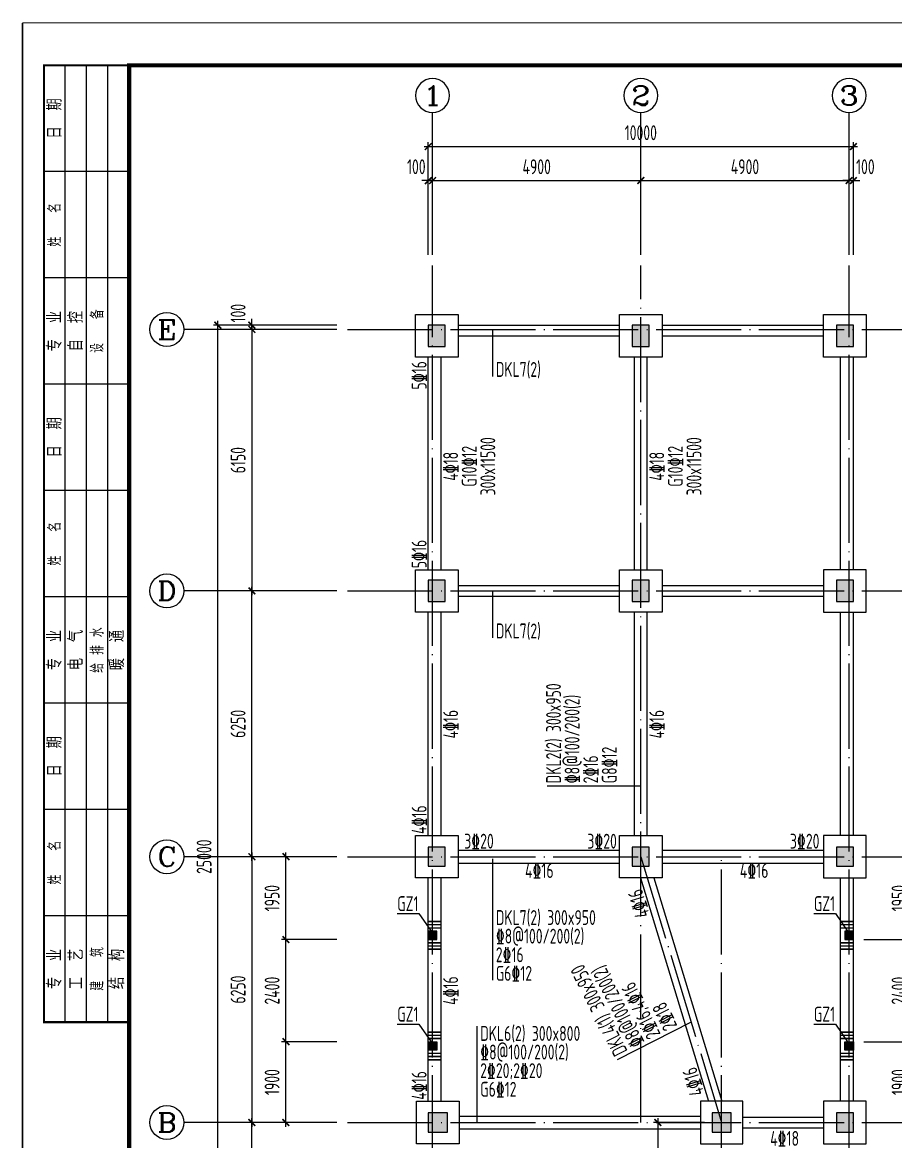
# Model space of a CAD drawing. Extents: x 287149 to 898857, y 100802 to 160212.
# Drawn here: x 581837 to 602381, y 116512 to 142832 of the extents above; entities that cross this region are included whole.
import ezdxf
from ezdxf.enums import TextEntityAlignment as Align

# ---------------------------------------------------------------- set-up
doc = ezdxf.new("R2010")
doc.units = 0
doc.header["$LTSCALE"] = 1000
doc.linetypes.add('DOTE', pattern=[2.42, 2, -0.2, 0.02, -0.2])
doc.layers.get('0').update_dxf_attribs({"linetype": 'CONTINUOUS'})
doc.layers.get('DEFPOINTS').update_dxf_attribs({"linetype": 'CONTINUOUS'})
for name, color, linetype in [('AXIS', 8, 'DOTE'), ('AXIS_DIM', 3, 'CONTINUOUS'), ('AXIS_TEXT', 3, 'CONTINUOUS'), ('COLU', 7, 'CONTINUOUS'), ('CT', 255, 'CONTINUOUS'), ('DIM', 3, 'CONTINUOUS'), ('FRAME', 3, 'CONTINUOUS'), ('S_BEAM', 4, 'CONTINUOUS'), ('S_BEAMDIMLOCAL', 7, 'CONTINUOUS'), ('S_BEAMDIMLOCALVER', 7, 'CONTINUOUS'), ('S_BEAMDIMMASS', 2, 'CONTINUOUS'), ('S_BEAMDIMMASSVER', 2, 'CONTINUOUS'), ('S_SUBBEAMHOOP', 1, 'CONTINUOUS'), ('TEXT', 7, 'CONTINUOUS'), ('填充', 8, 'CONTINUOUS'), ('柱涂实', 54, 'CONTINUOUS'), ('第三道尺寸线', 4, 'CONTINUOUS')]:
    doc.layers.add(name, color=color, linetype=linetype)
doc.styles.add('_AXIS', font='complex.shx', dxfattribs={"bigfont": 'gbcbig.shx'})
doc.styles.add('COMPLEX', font='COMPLEX')
doc.styles.add('DXFS', font='txt.shx', dxfattribs={"width": 0.7, "bigfont": 'dxfs.shx'})
doc.styles.add('TSSD_Dimension', font='tssdeng.shx', dxfattribs={"width": 0.7, "bigfont": 'hztxt.shx'})
doc.styles.add('TSSD_Rein', font='tssdeng.shx', dxfattribs={"width": 0.7, "bigfont": 'hztxt.shx'})
doc.dimstyles.new('TSSD_100_100', dxfattribs={"dimtxt": 350, "dimasz": 150, "dimexe": 100, "dimexo": 250, "dimgap": 150, "dimtad": 1, "dimdec": 0, "dimzin": 0, "dimdsep": 46, "dimtxsty": 'TSSD_Dimension', "dimblk": 'ARCHTICK', "dimcen": 0, "dimdle": 100, "dimclrd": 3, "dimclre": 3, "dimclrt": 7, "dimadec": 0, "dimazin": 0, "dimtfac": 1, "dimtdec": 0, "dimtix": 1, "dimtmove": 2, "dimatfit": 3, "dimfxl": 100, "dimtolj": 1, "dimtzin": 0, "dimarcsym": 0})

# ---------------------------------------------------------------- blocks, each defined once
blk = doc.blocks.new('_ARCHTICK')
at = {"color": 0}
blk.add_lwpolyline([(-0.53033, -0.53033, 0.25, 0.25, 0), (0.53033, 0.53033, 0.5, 0.5, 0)], format="xyseb", dxfattribs=at)
blk = doc.blocks.new('*D76')
at = {"layer": 'AXIS_DIM', "color": 3, "lineweight": -2}
for p, q in [((591386.971394, 139111.631469), (596486.971394, 139111.631469)), ((591486.971394, 137361.708046), (591486.971394, 139211.631469)), ((596386.971394, 137361.708046), (596386.971394, 139211.631469))]:
    blk.add_line(p, q, dxfattribs=at)
at = {"layer": 'DEFPOINTS', "color": 0}
for p in [(596386.971394, 139111.631469), (591486.971394, 137111.708046), (596386.971394, 137111.708046)]:
    blk.add_point(p, dxfattribs=at)
at = {"layer": 'AXIS_DIM', "color": 3, "lineweight": -2, "xscale": 150, "yscale": 150, "zscale": 150, "rotation": 180}
blk.add_blockref('_ARCHTICK', (591486.971394, 139111.631469), dxfattribs=at)
at = {"layer": 'AXIS_DIM', "color": 3, "lineweight": -2, "xscale": 150, "yscale": 150, "zscale": 150}
blk.add_blockref('_ARCHTICK', (596386.971394, 139111.631469), dxfattribs=at)
at = {"layer": 'AXIS_DIM', "color": 7, "insert": (593936.971394, 139436.631469), "char_height": 350, "attachment_point": 5, "style": 'TSSD_Dimension'}
blk.add_mtext('\\A1;4900', dxfattribs=at)
blk = doc.blocks.new('*D77')
at = {"layer": 'AXIS_DIM', "color": 3, "lineweight": -2}
for p, q in [((596286.971394, 139111.631469), (601386.971394, 139111.631469)), ((596386.971394, 137361.708046), (596386.971394, 139211.631469)), ((601286.971394, 137361.708046), (601286.971394, 139211.631469))]:
    blk.add_line(p, q, dxfattribs=at)
at = {"layer": 'DEFPOINTS', "color": 0}
for p in [(601286.971394, 139111.631469), (596386.971394, 137111.708046), (601286.971394, 137111.708046)]:
    blk.add_point(p, dxfattribs=at)
at = {"layer": 'AXIS_DIM', "color": 3, "lineweight": -2, "xscale": 150, "yscale": 150, "zscale": 150, "rotation": 180}
blk.add_blockref('_ARCHTICK', (596386.971394, 139111.631469), dxfattribs=at)
at = {"layer": 'AXIS_DIM', "color": 3, "lineweight": -2, "xscale": 150, "yscale": 150, "zscale": 150}
blk.add_blockref('_ARCHTICK', (601286.971394, 139111.631469), dxfattribs=at)
at = {"layer": 'AXIS_DIM', "color": 7, "insert": (598836.971394, 139436.631469), "char_height": 350, "attachment_point": 5, "style": 'TSSD_Dimension'}
blk.add_mtext('\\A1;4900', dxfattribs=at)
blk = doc.blocks.new('*D78')
at = {"layer": 'AXIS_DIM', "color": 3, "lineweight": -2}
for p, q in [((589236.971394, 116961.708046), (587137.044864, 116961.708046)), ((587237.044864, 110711.708046), (587237.044864, 117061.708046)), ((589236.971394, 110811.708046), (587137.044864, 110811.708046))]:
    blk.add_line(p, q, dxfattribs=at)
at = {"layer": 'DEFPOINTS', "color": 0}
for p in [(587237.044864, 116961.708046), (589486.971394, 116961.708046), (589486.971394, 110811.708046)]:
    blk.add_point(p, dxfattribs=at)
at = {"layer": 'AXIS_DIM', "color": 3, "lineweight": -2, "xscale": 150, "yscale": 150, "zscale": 150}
for p, rotation in [((587237.044864, 116961.708046), 90), ((587237.044864, 110811.708046), 270)]:
    blk.add_blockref('_ARCHTICK', p, dxfattribs=dict(at, rotation=rotation))
at = {"layer": 'AXIS_DIM', "color": 7, "insert": (586912.044864, 113886.708046), "char_height": 350, "attachment_point": 5, "rotation": 90, "style": 'TSSD_Dimension'}
blk.add_mtext('\\A1;6150', dxfattribs=at)
blk = doc.blocks.new('*D79')
at = {"layer": 'AXIS_DIM', "color": 3, "lineweight": -2}
for p, q in [((589236.971394, 123211.708046), (587137.044864, 123211.708046)), ((587237.044864, 123311.708046), (587237.044864, 116861.708046)), ((589236.971394, 116961.708046), (587137.044864, 116961.708046))]:
    blk.add_line(p, q, dxfattribs=at)
at = {"layer": 'DEFPOINTS', "color": 0}
for p in [(589486.971394, 123211.708046), (587237.044864, 116961.708046), (589486.971394, 116961.708046)]:
    blk.add_point(p, dxfattribs=at)
at = {"layer": 'AXIS_DIM', "color": 3, "lineweight": -2, "xscale": 150, "yscale": 150, "zscale": 150}
for p, rotation in [((587237.044864, 123211.708046), 90), ((587237.044864, 116961.708046), 270)]:
    blk.add_blockref('_ARCHTICK', p, dxfattribs=dict(at, rotation=rotation))
at = {"layer": 'AXIS_DIM', "color": 7, "insert": (586912.044864, 120086.708046), "char_height": 350, "attachment_point": 5, "rotation": 90, "style": 'TSSD_Dimension'}
blk.add_mtext('\\A1;6250', dxfattribs=at)
blk = doc.blocks.new('*D80')
at = {"layer": 'AXIS_DIM', "color": 3, "lineweight": -2}
for p, q in [((589236.971394, 135611.708046), (587137.044864, 135611.708046)), ((587237.044864, 135711.708046), (587237.044864, 129361.708046)), ((589236.971394, 129461.708046), (587137.044864, 129461.708046))]:
    blk.add_line(p, q, dxfattribs=at)
at = {"layer": 'DEFPOINTS', "color": 0}
for p in [(589486.971394, 135611.708046), (587237.044864, 129461.708046), (589486.971394, 129461.708046)]:
    blk.add_point(p, dxfattribs=at)
at = {"layer": 'AXIS_DIM', "color": 3, "lineweight": -2, "xscale": 150, "yscale": 150, "zscale": 150}
for p, rotation in [((587237.044864, 135611.708046), 90), ((587237.044864, 129461.708046), 270)]:
    blk.add_blockref('_ARCHTICK', p, dxfattribs=dict(at, rotation=rotation))
at = {"layer": 'AXIS_DIM', "color": 7, "insert": (586912.044864, 132536.708046), "char_height": 350, "attachment_point": 5, "rotation": 90, "style": 'TSSD_Dimension'}
blk.add_mtext('\\A1;6150', dxfattribs=at)
blk = doc.blocks.new('*D81')
at = {"layer": 'AXIS_DIM', "color": 3, "lineweight": -2}
for p, q in [((591286.971394, 139911.631469), (601486.971394, 139911.631469)), ((591386.971394, 137361.708046), (591386.971394, 140011.631469)), ((601386.971394, 137361.708046), (601386.971394, 140011.631469))]:
    blk.add_line(p, q, dxfattribs=at)
at = {"layer": 'DEFPOINTS', "color": 0}
for p in [(601386.971394, 139911.631469), (591386.971394, 137111.708046), (601386.971394, 137111.708046)]:
    blk.add_point(p, dxfattribs=at)
at = {"layer": 'AXIS_DIM', "color": 3, "lineweight": -2, "xscale": 150, "yscale": 150, "zscale": 150, "rotation": 180}
blk.add_blockref('_ARCHTICK', (591386.971394, 139911.631469), dxfattribs=at)
at = {"layer": 'AXIS_DIM', "color": 3, "lineweight": -2, "xscale": 150, "yscale": 150, "zscale": 150}
blk.add_blockref('_ARCHTICK', (601386.971394, 139911.631469), dxfattribs=at)
at = {"layer": 'AXIS_DIM', "color": 7, "insert": (596386.971394, 140236.631469), "char_height": 350, "attachment_point": 5, "style": 'TSSD_Dimension'}
blk.add_mtext('\\A1;10000', dxfattribs=at)
blk = doc.blocks.new('*D82')
at = {"layer": 'AXIS_DIM', "color": 3, "lineweight": -2}
for p, q in [((586437.044864, 110611.708046), (586437.044864, 135811.708046)), ((589236.971394, 135711.708046), (586337.044864, 135711.708046)), ((589236.971394, 110711.708046), (586337.044864, 110711.708046))]:
    blk.add_line(p, q, dxfattribs=at)
at = {"layer": 'DEFPOINTS', "color": 0}
for p in [(586437.044864, 135711.708046), (589486.971394, 135711.708046), (589486.971394, 110711.708046)]:
    blk.add_point(p, dxfattribs=at)
at = {"layer": 'AXIS_DIM', "color": 3, "lineweight": -2, "xscale": 150, "yscale": 150, "zscale": 150}
for p, rotation in [((586437.044864, 135711.708046), 90), ((586437.044864, 110711.708046), 270)]:
    blk.add_blockref('_ARCHTICK', p, dxfattribs=dict(at, rotation=rotation))
at = {"layer": 'AXIS_DIM', "color": 7, "insert": (586112.044864, 123211.708046), "char_height": 350, "attachment_point": 5, "rotation": 90, "style": 'TSSD_Dimension'}
blk.add_mtext('\\A1;25000', dxfattribs=at)
blk = doc.blocks.new('*D84')
at = {"layer": 'AXIS_DIM', "color": 3, "lineweight": -2}
for p, q in [((587237.044864, 135711.708046), (587237.044864, 135861.708046)), ((589236.971394, 135711.708046), (587137.044864, 135711.708046)), ((589236.971394, 135611.708046), (587137.044864, 135611.708046)), ((587237.044864, 135611.708046), (587237.044864, 135711.708046)), ((587237.044864, 135611.708046), (587237.044864, 135461.708046))]:
    blk.add_line(p, q, dxfattribs=at)
at = {"layer": 'DEFPOINTS', "color": 0}
for p in [(587237.044864, 135711.708046), (589486.971394, 135711.708046), (589486.971394, 135611.708046)]:
    blk.add_point(p, dxfattribs=at)
at = {"layer": 'AXIS_DIM', "color": 3, "lineweight": -2, "xscale": 150, "yscale": 150, "zscale": 150}
for p, rotation in [((587237.044864, 135711.708046), 270), ((587237.044864, 135611.708046), 90)]:
    blk.add_blockref('_ARCHTICK', p, dxfattribs=dict(at, rotation=rotation))
at = {"layer": 'AXIS_DIM', "color": 7, "insert": (586912.044864, 135993.951635), "char_height": 350, "attachment_point": 5, "rotation": 90, "style": 'TSSD_Dimension'}
blk.add_mtext('\\A1;100', dxfattribs=at)
blk = doc.blocks.new('*D85')
at = {"layer": 'AXIS_DIM', "color": 3, "lineweight": -2}
for p, q in [((601286.971394, 139111.631469), (601136.971394, 139111.631469)), ((601286.971394, 137361.708046), (601286.971394, 139211.631469)), ((601286.971394, 139111.631469), (601386.971394, 139111.631469)), ((601386.971394, 137361.708046), (601386.971394, 139211.631469)), ((601386.971394, 139111.631469), (601536.971394, 139111.631469))]:
    blk.add_line(p, q, dxfattribs=at)
at = {"layer": 'DEFPOINTS', "color": 0}
for p in [(601386.971394, 139111.631469), (601286.971394, 137111.708046), (601386.971394, 137111.708046)]:
    blk.add_point(p, dxfattribs=at)
at = {"layer": 'AXIS_DIM', "color": 3, "lineweight": -2, "xscale": 150, "yscale": 150, "zscale": 150}
blk.add_blockref('_ARCHTICK', (601286.971394, 139111.631469), dxfattribs=at)
at = {"layer": 'AXIS_DIM', "color": 3, "lineweight": -2, "xscale": 150, "yscale": 150, "zscale": 150, "rotation": 180}
blk.add_blockref('_ARCHTICK', (601386.971394, 139111.631469), dxfattribs=at)
at = {"layer": 'AXIS_DIM', "color": 7, "insert": (601669.214984, 139436.631469), "char_height": 350, "attachment_point": 5, "style": 'TSSD_Dimension'}
blk.add_mtext('\\A1;100', dxfattribs=at)
blk = doc.blocks.new('*D86')
at = {"layer": 'AXIS_DIM', "color": 3, "lineweight": -2}
for p, q in [((591386.971394, 139111.631469), (591236.971394, 139111.631469)), ((591386.971394, 137361.708046), (591386.971394, 139211.631469)), ((591486.971394, 139111.631469), (591386.971394, 139111.631469)), ((591486.971394, 137361.708046), (591486.971394, 139211.631469)), ((591486.971394, 139111.631469), (591636.971394, 139111.631469))]:
    blk.add_line(p, q, dxfattribs=at)
at = {"layer": 'DEFPOINTS', "color": 0}
for p in [(591386.971394, 139111.631469), (591386.971394, 137111.708046), (591486.971394, 137111.708046)]:
    blk.add_point(p, dxfattribs=at)
at = {"layer": 'AXIS_DIM', "color": 3, "lineweight": -2, "xscale": 150, "yscale": 150, "zscale": 150}
blk.add_blockref('_ARCHTICK', (591386.971394, 139111.631469), dxfattribs=at)
at = {"layer": 'AXIS_DIM', "color": 3, "lineweight": -2, "xscale": 150, "yscale": 150, "zscale": 150, "rotation": 180}
blk.add_blockref('_ARCHTICK', (591486.971394, 139111.631469), dxfattribs=at)
at = {"layer": 'AXIS_DIM', "color": 7, "insert": (591104.727804, 139436.631469), "char_height": 350, "attachment_point": 5, "style": 'TSSD_Dimension'}
blk.add_mtext('\\A1;100', dxfattribs=at)
blk = doc.blocks.new('_AXISO')
blk.add_circle((0, 0), 0.5)
at = {"layer": 'AXIS_TEXT', "style": 'COMPLEX', "width": 1.041667}
blk.add_attdef('A', text='', height=0.56, dxfattribs=at).set_placement((-0.25, -0.28), (0.25, -0.28), align=Align.FIT)
blk = doc.blocks.new('*D87')
at = {"layer": 'AXIS_DIM', "color": 3, "lineweight": -2}
for p, q in [((587237.044864, 123111.708046), (587237.044864, 129561.708046)), ((589236.971394, 129461.708046), (587137.044864, 129461.708046)), ((589236.971394, 123211.708046), (587137.044864, 123211.708046))]:
    blk.add_line(p, q, dxfattribs=at)
at = {"layer": 'DEFPOINTS', "color": 0}
for p in [(587237.044864, 129461.708046), (589486.971394, 129461.708046), (589486.971394, 123211.708046)]:
    blk.add_point(p, dxfattribs=at)
at = {"layer": 'AXIS_DIM', "color": 3, "lineweight": -2, "xscale": 150, "yscale": 150, "zscale": 150}
for p, rotation in [((587237.044864, 129461.708046), 90), ((587237.044864, 123211.708046), 270)]:
    blk.add_blockref('_ARCHTICK', p, dxfattribs=dict(at, rotation=rotation))
at = {"layer": 'AXIS_DIM', "color": 7, "insert": (586912.044864, 126336.708046), "char_height": 350, "attachment_point": 5, "rotation": 90, "style": 'TSSD_Dimension'}
blk.add_mtext('\\A1;6250', dxfattribs=at)
blk = doc.blocks.new('A$C2F0C53E4')
at = {"layer": 'FRAME', "lineweight": 18}
blk.add_line((0, 0), (0, 42000), dxfattribs=at)
at = {"layer": 'FRAME'}
for points, const_width in [([(10, 42010), (10, 10), (59410, 10), (59410, 42010)], 20), ([(2510, 41010), (2510, 1010), (58410, 1010), (58410, 41010)], 100)]:
    blk.add_lwpolyline(points, close=True, dxfattribs=dict(at, const_width=const_width))
at = {"layer": 'FRAME', "const_width": 50}
blk.add_lwpolyline([(2510, 41010), (510, 41010), (510, 18510), (2510, 18510)], dxfattribs=at)
at = {"layer": 'FRAME'}
for points in [[(1010, 18510), (1010, 41010)], [(1510, 18510), (1510, 41010)], [(2010, 18510), (2010, 41010)], [(2510, 38510), (510, 38510)], [(2510, 36010), (510, 36010)], [(2510, 33510), (510, 33510)], [(2510, 31010), (510, 31010)], [(2510, 28510), (510, 28510)], [(2510, 26010), (510, 26010)], [(2510, 23510), (510, 23510)], [(2510, 21010), (510, 21010)]]:
    blk.add_lwpolyline(points, dxfattribs=at)
at = {"layer": 'FRAME', "char_height": 300, "attachment_point": 5, "rotation": 90, "style": 'DXFS'}
for s, insert, width in [('{\\f宋体|b0|i0|c134|p2;日\\Ftxt.shx,dxfs.shx|c134;  \\f宋体|b0|i0|c134|p2;期\\P}', (760, 39760), 1132.5), ('姓   名', (760, 37260), 1185), ('{\\f宋体|b0|i0|c134|p2;专\\Ftxt.shx,dxfs.shx|c134;  \\f宋体|b0|i0|c134|p2;业\\P}', (760, 34760), 1203.38), ('{\\f宋体|b0|i0|c134|p2;自\\Ftxt.shx,dxfs.shx|c134;  \\f宋体|b0|i0|c134|p2;控\\P}', (1260, 34760), 1148.25), ('设   备', (1760, 34760), 1227), ('{\\f宋体|b0|i0|c134|p2;日\\Ftxt.shx,dxfs.shx|c134;  \\f宋体|b0|i0|c134|p2;期\\P}', (760, 32260), 1132.5), ('姓   名', (760, 29760), 1185), ('{\\f宋体|b0|i0|c134|p2;专\\Ftxt.shx,dxfs.shx|c134;  \\f宋体|b0|i0|c134|p2;业\\P}', (760, 27260), 1203.38), ('{\\f宋体|b0|i0|c134|p2;电\\Ftxt.shx,dxfs.shx|c134;  \\f宋体|b0|i0|c134|p2;气\\P}', (1260, 27260), 1182.38), ('给 排 水', (1760, 27260), 1352.62), ('{\\f宋体|b0|i0|c134|p2;暖\\Ftxt.shx,dxfs.shx|c134;  \\f宋体|b0|i0|c134|p2;通\\P}', (2230, 27260), 1200.75), ('{\\f宋体|b0|i0|c134|p2;日\\Ftxt.shx,dxfs.shx|c134;  \\f宋体|b0|i0|c134|p2;期\\P}', (760, 24760), 1132.5), ('姓   名', (760, 22260), 1185), ('{\\f宋体|b0|i0|c134|p2;专\\Ftxt.shx,dxfs.shx|c134;  \\f宋体|b0|i0|c134|p2;业\\P}', (760, 19760), 1203.38), ('{\\f宋体|b0|i0|c134|p2;工\\Ftxt.shx,dxfs.shx|c134;  \\f宋体|b0|i0|c134|p2;艺\\P}', (1260, 19760), 1177.12), ('建   筑', (1760, 19760), 1206), ('{\\f宋体|b0|i0|c134|p2;结\\Ftxt.shx,dxfs.shx|c134;  \\f宋体|b0|i0|c134|p2;构\\P}', (2230, 19760), 1192.88)]:
    blk.add_mtext(s, dxfattribs=dict(at, insert=insert, width=width))
blk = doc.blocks.new('*D222')
at = {"layer": 'DEFPOINTS', "color": 0}
for p in [(601386.970631, 123211.708046), (602786.970631, 123211.708046), (601386.970631, 121261.708046)]:
    blk.add_point(p, dxfattribs=at)
at = {"layer": '第三道尺寸线', "color": 3, "lineweight": -2}
for p, q in [((601636.970631, 123211.708046), (602886.970631, 123211.708046)), ((602786.970631, 121161.708046), (602786.970631, 123311.708046)), ((601636.970631, 121261.708046), (602886.970631, 121261.708046))]:
    blk.add_line(p, q, dxfattribs=at)
at = {"layer": '第三道尺寸线', "color": 3, "lineweight": -2, "xscale": 150, "yscale": 150, "zscale": 150}
for p, rotation in [((602786.970631, 123211.708046), 90), ((602786.970631, 121261.708046), 270)]:
    blk.add_blockref('_ARCHTICK', p, dxfattribs=dict(at, rotation=rotation))
at = {"layer": '第三道尺寸线', "color": 7, "insert": (602461.970631, 122236.708046), "char_height": 350, "attachment_point": 5, "rotation": 90, "style": 'TSSD_Dimension'}
blk.add_mtext('\\A1;1950', dxfattribs=at)
blk = doc.blocks.new('*D223')
at = {"layer": 'DEFPOINTS', "color": 0}
for p in [(601386.970631, 121261.708046), (602786.970631, 121261.708046), (601386.970631, 118861.708046)]:
    blk.add_point(p, dxfattribs=at)
at = {"layer": '第三道尺寸线', "color": 3, "lineweight": -2}
for p, q in [((602786.970631, 118761.708046), (602786.970631, 121361.708046)), ((601636.970631, 121261.708046), (602886.970631, 121261.708046)), ((601636.970631, 118861.708046), (602886.970631, 118861.708046))]:
    blk.add_line(p, q, dxfattribs=at)
at = {"layer": '第三道尺寸线', "color": 3, "lineweight": -2, "xscale": 150, "yscale": 150, "zscale": 150}
for p, rotation in [((602786.970631, 121261.708046), 90), ((602786.970631, 118861.708046), 270)]:
    blk.add_blockref('_ARCHTICK', p, dxfattribs=dict(at, rotation=rotation))
at = {"layer": '第三道尺寸线', "color": 7, "insert": (602461.970631, 120061.708046), "char_height": 350, "attachment_point": 5, "rotation": 90, "style": 'TSSD_Dimension'}
blk.add_mtext('\\A1;2400', dxfattribs=at)
blk = doc.blocks.new('*D224')
at = {"layer": 'DEFPOINTS', "color": 0}
for p in [(601386.970631, 118861.708046), (602786.970631, 118861.708046), (601386.970631, 116961.708046)]:
    blk.add_point(p, dxfattribs=at)
at = {"layer": '第三道尺寸线', "color": 3, "lineweight": -2}
for p, q in [((601636.970631, 118861.708046), (602886.970631, 118861.708046)), ((602786.970631, 116861.708046), (602786.970631, 118961.708046)), ((601636.970631, 116961.708046), (602886.970631, 116961.708046))]:
    blk.add_line(p, q, dxfattribs=at)
at = {"layer": '第三道尺寸线', "color": 3, "lineweight": -2, "xscale": 150, "yscale": 150, "zscale": 150}
for p, rotation in [((602786.970631, 118861.708046), 90), ((602786.970631, 116961.708046), 270)]:
    blk.add_blockref('_ARCHTICK', p, dxfattribs=dict(at, rotation=rotation))
at = {"layer": '第三道尺寸线', "color": 7, "insert": (602461.970631, 117911.708046), "char_height": 350, "attachment_point": 5, "rotation": 90, "style": 'TSSD_Dimension'}
blk.add_mtext('\\A1;1900', dxfattribs=at)
blk = doc.blocks.new('*D225')
at = {"layer": 'DEFPOINTS', "color": 0}
for p in [(588037.044864, 118861.708046), (589486.971394, 118861.708046), (589486.971394, 116961.708046)]:
    blk.add_point(p, dxfattribs=at)
at = {"layer": '第三道尺寸线', "color": 3, "lineweight": -2}
for p, q in [((589236.971394, 118861.708046), (587937.044864, 118861.708046)), ((588037.044864, 116861.708046), (588037.044864, 118961.708046)), ((589236.971394, 116961.708046), (587937.044864, 116961.708046))]:
    blk.add_line(p, q, dxfattribs=at)
at = {"layer": '第三道尺寸线', "color": 3, "lineweight": -2, "xscale": 150, "yscale": 150, "zscale": 150}
for p, rotation in [((588037.044864, 118861.708046), 90), ((588037.044864, 116961.708046), 270)]:
    blk.add_blockref('_ARCHTICK', p, dxfattribs=dict(at, rotation=rotation))
at = {"layer": '第三道尺寸线', "color": 7, "insert": (587712.044864, 117911.708046), "char_height": 350, "attachment_point": 5, "rotation": 90, "style": 'TSSD_Dimension'}
blk.add_mtext('\\A1;1900', dxfattribs=at)
blk = doc.blocks.new('*D226')
at = {"layer": 'DEFPOINTS', "color": 0}
for p in [(588037.044864, 121261.708046), (589486.971394, 121261.708046), (589486.971394, 118861.708046)]:
    blk.add_point(p, dxfattribs=at)
at = {"layer": '第三道尺寸线', "color": 3, "lineweight": -2}
for p, q in [((588037.044864, 118761.708046), (588037.044864, 121361.708046)), ((589236.971394, 121261.708046), (587937.044864, 121261.708046)), ((589236.971394, 118861.708046), (587937.044864, 118861.708046))]:
    blk.add_line(p, q, dxfattribs=at)
at = {"layer": '第三道尺寸线', "color": 3, "lineweight": -2, "xscale": 150, "yscale": 150, "zscale": 150}
for p, rotation in [((588037.044864, 121261.708046), 90), ((588037.044864, 118861.708046), 270)]:
    blk.add_blockref('_ARCHTICK', p, dxfattribs=dict(at, rotation=rotation))
at = {"layer": '第三道尺寸线', "color": 7, "insert": (587712.044864, 120061.708046), "char_height": 350, "attachment_point": 5, "rotation": 90, "style": 'TSSD_Dimension'}
blk.add_mtext('\\A1;2400', dxfattribs=at)
blk = doc.blocks.new('*D227')
at = {"layer": 'DEFPOINTS', "color": 0}
for p in [(588037.044864, 123211.708046), (589486.971394, 123211.708046), (589486.971394, 121261.708046)]:
    blk.add_point(p, dxfattribs=at)
at = {"layer": '第三道尺寸线', "color": 3, "lineweight": -2}
for p, q in [((589236.971394, 123211.708046), (587937.044864, 123211.708046)), ((588037.044864, 121161.708046), (588037.044864, 123311.708046)), ((589236.971394, 121261.708046), (587937.044864, 121261.708046))]:
    blk.add_line(p, q, dxfattribs=at)
at = {"layer": '第三道尺寸线', "color": 3, "lineweight": -2, "xscale": 150, "yscale": 150, "zscale": 150}
for p, rotation in [((588037.044864, 123211.708046), 90), ((588037.044864, 121261.708046), 270)]:
    blk.add_blockref('_ARCHTICK', p, dxfattribs=dict(at, rotation=rotation))
at = {"layer": '第三道尺寸线', "color": 7, "insert": (587712.044864, 122236.708046), "char_height": 350, "attachment_point": 5, "rotation": 90, "style": 'TSSD_Dimension'}
blk.add_mtext('\\A1;1950', dxfattribs=at)
blk = doc.blocks.new('*D374')
at = {"layer": 'DEFPOINTS', "color": 0}
for p in [(598136.971394, 116961.708046), (596786.971394, 114551.708046), (598136.971394, 114551.708046)]:
    blk.add_point(p, dxfattribs=at)
at = {"layer": 'DIM', "color": 3, "lineweight": -2}
for p, q in [((597886.971394, 116961.708046), (596686.971394, 116961.708046)), ((596786.971394, 117061.708046), (596786.971394, 114451.708046)), ((597886.971394, 114551.708046), (596686.971394, 114551.708046))]:
    blk.add_line(p, q, dxfattribs=at)
at = {"layer": 'DIM', "color": 3, "lineweight": -2, "xscale": 150, "yscale": 150, "zscale": 150}
for p, rotation in [((596786.971394, 116961.708046), 90), ((596786.971394, 114551.708046), 270)]:
    blk.add_blockref('_ARCHTICK', p, dxfattribs=dict(at, rotation=rotation))
at = {"layer": 'DIM', "color": 7, "insert": (596461.971394, 115756.708046), "char_height": 350, "attachment_point": 5, "rotation": 90, "style": 'TSSD_Dimension'}
blk.add_mtext('\\A1;2410', dxfattribs=at)

msp = doc.modelspace()

# ---------------------------------------------------------------- hatches: boundary and pattern name
at = {"layer": '柱涂实'}
for points in [[(591786.971, 135711.708), (591386.971, 135711.708), (591386.971, 135211.708), (591786.971, 135211.708)], [(596586.971, 135711.708), (596186.971, 135711.708), (596186.971, 135211.708), (596586.971, 135211.708)], [(601386.971, 135711.708), (600986.971, 135711.708), (600986.971, 135211.708), (601386.971, 135211.708)], [(591786.971, 129711.708), (591386.971, 129711.708), (591386.971, 129211.708), (591786.971, 129211.708)], [(596586.971, 129711.708), (596186.971, 129711.708), (596186.971, 129211.708), (596586.971, 129211.708)], [(601386.971, 129711.708), (600986.971, 129711.708), (600986.971, 129211.708), (601386.971, 129211.708)], [(591386.971, 122986.708), (591786.971, 122986.708), (591786.971, 123436.708), (591386.971, 123436.708)], [(596186.971, 122986.708), (596586.971, 122986.708), (596586.971, 123436.708), (596186.971, 123436.708)], [(600986.971, 122986.708), (601386.971, 122986.708), (601386.971, 123436.708), (600986.971, 123436.708)], [(591586.971, 121461.708), (591386.971, 121461.708), (591386.971, 121261.708), (591586.971, 121261.708)], [(601386.971, 121461.708), (601186.971, 121461.708), (601186.971, 121261.708), (601386.971, 121261.708)], [(591586.971, 118661.708), (591386.971, 118661.708), (591386.971, 118861.708), (591586.971, 118861.708)], [(601386.971, 118661.708), (601186.971, 118661.708), (601186.971, 118861.708), (601386.971, 118861.708)], [(591836.971, 117186.708), (591386.971, 117186.708), (591386.971, 116736.708), (591836.971, 116736.708)], [(598511.971, 117186.708), (598061.971, 117186.708), (598061.971, 116736.708), (598511.971, 116736.708)], [(600986.971, 117186.708), (600986.971, 116736.708), (601386.971, 116736.708), (601386.971, 117186.708)]]:
    msp.add_hatch(color=256, dxfattribs=at).paths.add_polyline_path(points)

# ---------------------------------------------------------------- linework, layer by layer
at = {"layer": 'AXIS'}
for p, q in [((591486.971, 108811.708), (591486.971, 137111.708)), ((596386.971, 116961.708), (596386.971, 137111.708)), ((601286.971, 108811.708), (601286.971, 137111.708)), ((589486.971, 135611.708), (603286.971, 135611.708)), ((589486.971, 129461.708), (603286.971, 129461.708)), ((589486.971, 123211.708), (603286.971, 123211.708)), ((596386.971, 123211.708), (598286.971, 116961.708)), ((598286.971, 108811.708), (598286.971, 123211.708)), ((589486.971, 116961.708), (603286.971, 116961.708))]:
    msp.add_line(p, q, dxfattribs=at)
at = {"layer": 'AXIS_TEXT'}
for p, q in [((591486.971, 137361.708), (591486.971, 140711.631)), ((596386.971, 137361.708), (596386.971, 140711.631)), ((601286.971, 137361.708), (601286.971, 140711.631)), ((589236.971, 135611.708), (585637.045, 135611.708)), ((589236.971, 129461.708), (585637.045, 129461.708)), ((589236.971, 123211.708), (585637.045, 123211.708)), ((588736.971, 116961.708), (585637.045, 116961.708))]:
    msp.add_line(p, q, dxfattribs=at)
at = {"layer": 'COLU', "ltscale": 0.01}
for points in [[(591786.971, 135211.708), (591786.971, 135711.708), (591386.971, 135711.708), (591386.971, 135211.708)], [(596586.971, 135211.708), (596586.971, 135711.708), (596186.971, 135711.708), (596186.971, 135211.708)], [(601386.971, 135211.708), (601386.971, 135711.708), (600986.971, 135711.708), (600986.971, 135211.708)], [(591786.971, 129211.708), (591786.971, 129711.708), (591386.971, 129711.708), (591386.971, 129211.708)], [(596586.971, 129211.708), (596586.971, 129711.708), (596186.971, 129711.708), (596186.971, 129211.708)], [(601386.971, 129211.708), (601386.971, 129711.708), (600986.971, 129711.708), (600986.971, 129211.708)], [(591786.971, 122986.708), (591786.971, 123436.708), (591386.971, 123436.708), (591386.971, 122986.708)], [(596586.971, 122986.708), (596586.971, 123436.708), (596186.971, 123436.708), (596186.971, 122986.708)], [(601386.971, 122986.708), (601386.971, 123436.708), (600986.971, 123436.708), (600986.971, 122986.708)], [(591586.971, 121261.708), (591586.971, 121461.708), (591386.971, 121461.708), (591386.971, 121261.708)], [(601386.971, 121261.708), (601386.971, 121461.708), (601186.971, 121461.708), (601186.971, 121261.708)], [(591586.971, 118861.708), (591586.971, 118661.708), (591386.971, 118661.708), (591386.971, 118861.708)], [(601386.971, 118861.708), (601386.971, 118661.708), (601186.971, 118661.708), (601186.971, 118861.708)], [(591836.971, 116736.708), (591836.971, 117186.708), (591386.971, 117186.708), (591386.971, 116736.708)], [(598511.971, 116736.708), (598511.971, 117186.708), (598061.971, 117186.708), (598061.971, 116736.708)], [(601386.971, 116736.708), (601386.971, 117186.708), (600986.971, 117186.708), (600986.971, 116736.708)]]:
    msp.add_lwpolyline(points, close=True, dxfattribs=at)
at = {"layer": 'CT'}
for points in [[(592086.971, 135961.708), (592086.971, 134961.708), (591086.971, 134961.708), (591086.971, 135961.708)], [(596886.971, 135961.708), (596886.971, 134961.708), (595886.971, 134961.708), (595886.971, 135961.708)], [(601686.971, 135961.708), (601686.971, 134961.708), (600686.971, 134961.708), (600686.971, 135961.708)], [(592086.971, 129961.708), (592086.971, 128961.708), (591086.971, 128961.708), (591086.971, 129961.708)], [(596886.971, 129961.708), (596886.971, 128961.708), (595886.971, 128961.708), (595886.971, 129961.708)], [(600686.971, 129961.708), (600686.971, 128961.708), (601686.971, 128961.708), (601686.971, 129961.708)], [(592086.971, 123711.708), (592086.971, 122711.708), (591086.971, 122711.708), (591086.971, 123711.708)], [(596886.971, 123711.708), (596886.971, 122711.708), (595886.971, 122711.708), (595886.971, 123711.708)], [(600686.971, 123711.708), (600686.971, 122711.708), (601686.971, 122711.708), (601686.971, 123711.708)], [(592111.971, 117461.708), (592111.971, 116461.708), (591111.971, 116461.708), (591111.971, 117461.708)], [(597786.971, 117461.708), (597786.971, 116461.708), (598786.971, 116461.708), (598786.971, 117461.708)], [(600686.971, 117461.708), (600686.971, 116461.708), (601686.971, 116461.708), (601686.971, 117461.708)]]:
    msp.add_lwpolyline(points, close=True, dxfattribs=at)
at = {"layer": 'S_BEAM'}
for p, q in [((592086.971, 135711.708), (595886.971, 135711.708)), ((596886.971, 135711.708), (600686.971, 135711.708)), ((592086.971, 135461.708), (595886.971, 135461.708)), ((596886.971, 135461.708), (600686.971, 135461.708)), ((591386.971, 129961.708), (591386.971, 134961.708)), ((591686.971, 129961.708), (591686.971, 134961.708)), ((596236.971, 129961.708), (596236.971, 134961.708)), ((596536.971, 129961.708), (596536.971, 134961.708)), ((601086.971, 129961.708), (601086.971, 134961.708)), ((601386.971, 129961.708), (601386.971, 134961.708)), ((592086.971, 129586.708), (595886.971, 129586.708)), ((596886.971, 129586.708), (600686.971, 129586.708)), ((592086.971, 129336.708), (595886.971, 129336.708)), ((596886.971, 129336.708), (600686.971, 129336.708)), ((591386.971, 123711.708), (591386.971, 128961.708)), ((591686.971, 123711.708), (591686.971, 128961.708)), ((596236.971, 123711.708), (596236.971, 128961.708)), ((596536.971, 123711.708), (596536.971, 128961.708)), ((601086.971, 123711.708), (601086.971, 128961.708)), ((601386.971, 123711.708), (601386.971, 128961.708)), ((592086.971, 123361.708), (595886.971, 123361.708)), ((596886.971, 123361.708), (600686.971, 123361.708)), ((592086.971, 123061.708), (595886.971, 123061.708)), ((596886.971, 123061.708), (600686.971, 123061.708)), ((591386.971, 117461.708), (591386.971, 122711.708)), ((591686.971, 117461.708), (591686.971, 122711.708)), ((596382.193, 122711.708), (597978.193, 117461.708)), ((596695.749, 122711.708), (598291.749, 117461.708)), ((601086.971, 117461.708), (601086.971, 122711.708)), ((601386.971, 117461.708), (601386.971, 122711.708)), ((592111.971, 117111.708), (597786.971, 117111.708)), ((598786.971, 117086.708), (600686.971, 117086.708)), ((592111.971, 116811.708), (597786.971, 116811.708)), ((598786.971, 116836.708), (600686.971, 116836.708))]:
    msp.add_line(p, q, dxfattribs=at)
at = {"layer": 'S_BEAMDIMMASS'}
for p, q in [((592899.206, 135611.708), (592899.206, 134506.804)), ((592899.206, 129461.708), (592899.206, 128356.804)), ((592899.206, 123161.708), (592899.206, 120309.128)), ((592532.044, 119230.348), (592532.044, 116961.708))]:
    msp.add_line(p, q, dxfattribs=at)
at = {"layer": 'S_BEAMDIMMASSVER', "ltscale": 0.01}
for p, q in [((596386.971, 124869.454), (594185.628, 124869.454)), ((597569.186, 119322.845), (595827.655, 118435.49))]:
    msp.add_line(p, q, dxfattribs=at)
at = {"layer": 'S_SUBBEAMHOOP', "ltscale": 0.01, "const_width": 35}
for points in [[(591686.971, 121686.708), (591386.971, 121686.708)], [(591686.971, 121611.708), (591386.971, 121611.708)], [(601386.971, 121686.708), (601086.971, 121686.708)], [(601386.971, 121611.708), (601086.971, 121611.708)], [(591686.971, 121536.708), (591386.971, 121536.708)], [(601386.971, 121536.708), (601086.971, 121536.708)], [(591686.971, 121186.708), (591386.971, 121186.708)], [(591686.971, 121111.708), (591386.971, 121111.708)], [(601386.971, 121186.708), (601086.971, 121186.708)], [(601386.971, 121111.708), (601086.971, 121111.708)], [(591686.971, 121036.708), (591386.971, 121036.708)], [(601386.971, 121036.708), (601086.971, 121036.708)], [(591686.971, 119086.708), (591386.971, 119086.708)], [(591686.971, 119011.708), (591386.971, 119011.708)], [(601386.971, 119086.708), (601086.971, 119086.708)], [(601386.971, 119011.708), (601086.971, 119011.708)], [(591686.971, 118936.708), (591386.971, 118936.708)], [(601386.971, 118936.708), (601086.971, 118936.708)], [(591686.971, 118586.708), (591386.971, 118586.708)], [(591686.971, 118511.708), (591386.971, 118511.708)], [(591686.971, 118436.708), (591386.971, 118436.708)], [(601386.971, 118586.708), (601086.971, 118586.708)], [(601386.971, 118511.708), (601086.971, 118511.708)], [(601386.971, 118436.708), (601086.971, 118436.708)]]:
    msp.add_lwpolyline(points, dxfattribs=at)
at = {"layer": 'TEXT'}
for points in [[(590657.131, 121873.545), (591163.433, 121873.545), (591451.547, 121461.708)], [(600457.131, 121873.545), (600963.433, 121873.545), (601251.547, 121461.708)], [(590657.131, 119273.545), (591163.433, 119273.545), (591451.547, 118861.708)], [(600457.131, 119273.545), (600963.433, 119273.545), (601251.547, 118861.708)]]:
    msp.add_lwpolyline(points, dxfattribs=at)

# ---------------------------------------------------------------- block references
at = {"layer": 'AXIS_TEXT'}
ref = msp.add_blockref('_AXISO', (591486.971, 141111.631), dxfattribs=dict(at, xscale=-800, yscale=800, zscale=800, rotation=180))
ref.add_attrib('A', '1', dxfattribs={"height": 452.548, "style": '_AXIS', "width": 2.333333}).set_placement((591260.697, 140885.357), (591713.246, 140885.357), align=Align.FIT)
ref = msp.add_blockref('_AXISO', (596386.971, 141111.631), dxfattribs=dict(at, xscale=-800, yscale=800, zscale=800, rotation=180))
ref.add_attrib('A', '2', dxfattribs={"height": 452.548, "style": '_AXIS', "width": 1.5}).set_placement((596160.697, 140885.357), (596613.246, 140885.357), align=Align.FIT)
ref = msp.add_blockref('_AXISO', (601286.971, 141111.631), dxfattribs=dict(at, xscale=-800, yscale=800, zscale=800, rotation=180))
ref.add_attrib('A', '3', dxfattribs={"height": 452.548, "style": '_AXIS', "width": 1.5}).set_placement((601060.697, 140885.357), (601513.246, 140885.357), align=Align.FIT)
ref = msp.add_blockref('_AXISO', (585237.045, 135611.708), dxfattribs=dict(at, xscale=800, yscale=800, zscale=800))
ref.add_attrib('A', 'E', dxfattribs={"height": 452.548, "style": '_AXIS', "width": 1.3125}).set_placement((585010.771, 135385.434), (585463.319, 135385.434), align=Align.FIT)
ref = msp.add_blockref('_AXISO', (585237.045, 129461.708), dxfattribs=dict(at, xscale=800, yscale=800, zscale=800))
ref.add_attrib('A', 'D', dxfattribs={"height": 452.548, "style": '_AXIS', "width": 1.235294}).set_placement((585010.771, 129235.434), (585463.319, 129235.434), align=Align.FIT)
ref = msp.add_blockref('_AXISO', (585237.045, 123211.708), dxfattribs=dict(at, xscale=800, yscale=800, zscale=800))
ref.add_attrib('A', 'C', dxfattribs={"height": 452.548, "style": '_AXIS', "width": 1.4}).set_placement((585010.771, 122985.434), (585463.319, 122985.434), align=Align.FIT)
ref = msp.add_blockref('_AXISO', (585237.045, 116961.708), dxfattribs=dict(at, xscale=800, yscale=800, zscale=800))
ref.add_attrib('A', 'B', dxfattribs={"height": 452.548, "style": '_AXIS', "width": 1.235294}).set_placement((585010.771, 116735.434), (585463.319, 116735.434), align=Align.FIT)
at = {"layer": '填充'}
msp.add_blockref('A$C2F0C53E4', (581836.971, 100811.708), dxfattribs=at)

# ---------------------------------------------------------------- texts
at = {"layer": 'S_BEAMDIMLOCAL', "style": 'TSSD_Rein', "width": 0.7}
msp.add_text('3%%13220', height=350, dxfattribs=at).set_placement((592233.147, 123401.708))
for p in [(595823.31, 123401.708), (600589.269, 123401.708)]:
    msp.add_text('3%%13220', height=350, dxfattribs=at).set_placement(p, align=Align.RIGHT)
for s, p in [('4%%13216', (593998.766, 123061.658)), ('4%%13216', (599052.904, 123061.658)), ('4%%13218', (599769.665, 116761.658))]:
    msp.add_text(s, height=350, dxfattribs=at).set_placement(p, align=Align.TOP_CENTER)
at = {"layer": 'S_BEAMDIMLOCALVER', "style": 'TSSD_Rein', "width": 0.7}
for s, rotation, p in [('5%%13216', 89.999998, (591346.971, 134864.697)), ('4%%13216', 106.999998, (596405.584, 122477.965))]:
    msp.add_text(s, height=350, rotation=rotation, dxfattribs=at).set_placement(p, align=Align.RIGHT)
for s, p in [('300x11500', (592612.521, 132392.96)), ('300x11500', (597462.521, 132392.96)), ('4%%13218', (591737.021, 132392.96)), ('G10%%13212', (592174.521, 132392.96)), ('4%%13218', (596587.021, 132392.96)), ('G10%%13212', (597024.521, 132392.96)), ('4%%13216', (591737.021, 126328.475)), ('4%%13216', (596587.021, 126328.475)), ('4%%13216', (591737.021, 120062.574))]:
    msp.add_text(s, height=350, rotation=89.999998, dxfattribs=at).set_placement(p, align=Align.TOP_CENTER)
for s, rotation, p in [('5%%13216', 89.999998, (591346.971, 129996.884)), ('4%%13216', 89.999998, (591346.971, 123746.884)), ('4%%13216', 106.999998, (597881.858, 117648.205)), ('4%%13216', 89.999998, (591346.971, 117496.884))]:
    msp.add_text(s, height=350, rotation=rotation, dxfattribs=at).set_placement(p)
at = {"layer": 'S_BEAMDIMMASS', "style": 'TSSD_Rein', "width": 0.7}
for s, height, p in [('DKL7(2)', 350, (592974.494, 134495.939)), ('DKL7(2)', 350, (592974.494, 128345.939)), ('DKL7(2) 300x950', 349.99999, (592974.494, 121605.844)), ('%%1328@100/200(2)', 349.99999, (592974.494, 121168.344)), ('2%%13216', 350, (592974.494, 120730.844)), ('G6%%13212', 350, (592974.494, 120292.844)), ('DKL6(2) 300x800', 349.99999, (592607.332, 118880.289)), ('%%1328@100/200(2)', 349.99999, (592607.332, 118442.789)), ('2%%13220;2%%13220', 349.99999, (592607.332, 118005.289)), ('G6%%13212', 350, (592607.332, 117567.789))]:
    msp.add_text(s, height=height, dxfattribs=at).set_placement(p)
at = {"layer": 'S_BEAMDIMMASSVER', "style": 'TSSD_Rein', "width": 0.7}
for s, height, rotation, p in [('DKL2(2) 300x950', 349.99999, 89.999998, (594507.918, 124937.12)), ('%%1328@100/200(2)', 349.99999, 89.999998, (594945.418, 124937.12)), ('2%%13216', 350, 89.999998, (595382.918, 124937.12)), ('G8%%13212', 350, 89.999998, (595820.418, 124937.12)), ('DKL4(1) 300x950', 349.99999, 116.999998, (596082.245, 118641.154)), ('%%1328@100/200(2)', 349.99999, 116.999998, (596472.06, 118839.775)), ('2%%13216;4%%13216', 349.99999, 116.999998, (596861.876, 119038.395)), ('2%%13218', 350, 116.999998, (597251.691, 119237.016))]:
    msp.add_text(s, height=height, rotation=rotation, dxfattribs=at).set_placement(p)
at = {"layer": 'TEXT', "style": 'TSSD_Rein', "width": 0.7}
for p in [(590657.131, 121933.545), (600457.131, 121933.545), (590657.131, 119333.545), (600457.131, 119333.545)]:
    msp.add_text('GZ1', height=350, dxfattribs=at).set_placement(p)

# ---------------------------------------------------------------- dimensions: what is measured, and where the dimension line sits
at = {"layer": 'AXIS_DIM'}
for p1, p2, distance, picture, middle in [((591386.971, 137111.708), (601386.971, 137111.708), 2799.923, '*D81', (596386.971, 140236.631)), ((591486.971, 137111.708), (596386.971, 137111.708), 1999.923, '*D76', (593936.971, 139436.631)), ((596386.971, 137111.708), (601286.971, 137111.708), 1999.923, '*D77', (598836.971, 139436.631)), ((589486.971, 110711.708), (589486.971, 135711.708), 3049.927, '*D82', (586112.045, 123211.708)), ((589486.971, 135611.708), (589486.971, 129461.708), -2249.927, '*D80', (586912.045, 132536.708)), ((589486.971, 123211.708), (589486.971, 129461.708), 2249.927, '*D87', (586912.045, 126336.708)), ((589486.971, 123211.708), (589486.971, 116961.708), -2249.927, '*D79', (586912.045, 120086.708)), ((589486.971, 110811.708), (589486.971, 116961.708), 2249.927, '*D78', (586912.045, 113886.708))]:
    dim = msp.add_aligned_dim(p1=p1, p2=p2, distance=distance, dimstyle='TSSD_100_100', dxfattribs=at)
    dim.commit()
    dim.dimension.update_dxf_attribs({"geometry": picture, "text_midpoint": middle})
for base, p1, p2, angle, picture, middle in [((591386.971, 139111.631), (591486.971, 137111.708), (591386.971, 137111.708), 180, '*D86', (591104.728, 139436.631)), ((587237.045, 135711.708), (589486.971, 135611.708), (589486.971, 135711.708), 270, '*D84', (586912.045, 135993.952))]:
    dim = msp.add_linear_dim(base=base, p1=p1, p2=p2, angle=angle, dimstyle='TSSD_100_100', dxfattribs=at)
    dim.commit()
    dim.dimension.update_dxf_attribs({"geometry": picture, "text_midpoint": middle, "dimtype": 160})
dim = msp.add_linear_dim(base=(601386.971, 139111.631), p1=(601286.971, 137111.708), p2=(601386.971, 137111.708), dimstyle='TSSD_100_100', dxfattribs=at)
dim.commit()
dim.dimension.update_dxf_attribs({"geometry": '*D85', "text_midpoint": (601669.215, 139436.631), "dimtype": 160})
at = {"layer": 'DIM'}
dim = msp.add_linear_dim(base=(596786.971, 114551.708), p1=(598136.971, 116961.708), p2=(598136.971, 114551.708), angle=90, dimstyle='TSSD_100_100', dxfattribs=at)
dim.commit()
dim.dimension.update_dxf_attribs({"geometry": '*D374', "text_midpoint": (596461.971, 115756.708)})
at = {"layer": '第三道尺寸线'}
for p1, p2, distance, picture, middle in [((589486.971, 121261.708), (589486.971, 123211.708), 1449.927, '*D227', (587712.045, 122236.708)), ((601386.971, 121261.708), (601386.971, 123211.708), -1400, '*D222', (602461.971, 122236.708)), ((589486.971, 118861.708), (589486.971, 121261.708), 1449.927, '*D226', (587712.045, 120061.708)), ((601386.971, 118861.708), (601386.971, 121261.708), -1400, '*D223', (602461.971, 120061.708)), ((589486.971, 116961.708), (589486.971, 118861.708), 1449.927, '*D225', (587712.045, 117911.708)), ((601386.971, 116961.708), (601386.971, 118861.708), -1400, '*D224', (602461.971, 117911.708))]:
    dim = msp.add_aligned_dim(p1=p1, p2=p2, distance=distance, dimstyle='TSSD_100_100', dxfattribs=at)
    dim.commit()
    dim.dimension.update_dxf_attribs({"geometry": picture, "text_midpoint": middle})

doc.saveas('drawing.dxf')
